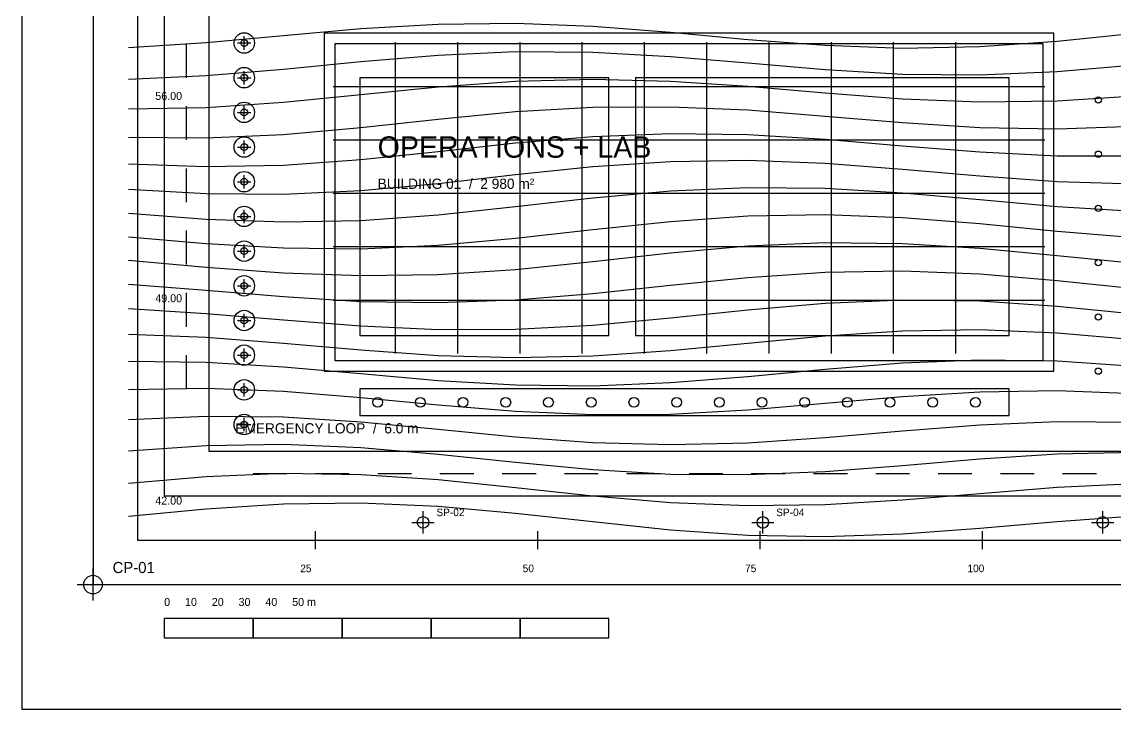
# Model space of a CAD drawing. Header units: metres. Extents: x -8 to 268, y -14 to 160.
# Drawn here: x -8 to 114.9, y -14 to 63.3 of the extents above; entities that cross this region are included whole.
import ezdxf

# ---------------------------------------------------------------- set-up
doc = ezdxf.new("R2010")
doc.units = ezdxf.units.M
for name, color, linetype in [('Annotations', 7, 'CONTINUOUS'), ('Buildings', 4, 'CONTINUOUS'), ('Energy network', 5, 'CONTINUOUS'), ('Landscape', 6, 'CONTINUOUS'), ('Road & access', 7, 'CONTINUOUS'), ('Site boundary', 8, 'CONTINUOUS'), ('Survey control', 3, 'CONTINUOUS'), ('Topography', 8, 'CONTINUOUS')]:
    doc.layers.add(name, color=color, linetype=linetype)
doc.styles.get("Standard").update_dxf_attribs({"font": 'sans-serif'})

msp = doc.modelspace()

# ---------------------------------------------------------------- linework, layer by layer
at = {"layer": 'Annotations'}
for p, q in [((25, 4), (25, 6)), ((50, 4), (50, 6)), ((75, 4), (75, 6)), ((100, 4), (100, 6))]:
    msp.add_line(p, q, dxfattribs=at)
for points in [[(8, -6), (18, -6), (18, -3.8), (8, -3.8)], [(18, -6), (28, -6), (28, -3.8), (18, -3.8)], [(28, -6), (38, -6), (38, -3.8), (28, -3.8)], [(38, -6), (48, -6), (48, -3.8), (38, -3.8)], [(48, -6), (58, -6), (58, -3.8), (48, -3.8)]]:
    msp.add_lwpolyline(points, close=True, dxfattribs=at)
at = {"layer": 'Buildings'}
for p, q in [((34, 26), (34, 61)), ((41, 26), (41, 61)), ((48, 26), (48, 61)), ((55, 26), (55, 61)), ((62, 26), (62, 61)), ((69, 26), (69, 61)), ((76, 26), (76, 61)), ((83, 26), (83, 61)), ((90, 26), (90, 61)), ((97, 26), (97, 61)), ((27, 56), (107, 56)), ((27, 50), (107, 50)), ((27, 44), (107, 44)), ((27, 38), (107, 38)), ((27, 32), (107, 32))]:
    msp.add_line(p, q, dxfattribs=at)
for points in [[(26, 24), (108, 24), (108, 62), (26, 62)], [(27.2, 25.2), (106.8, 25.2), (106.8, 60.8), (27.2, 60.8)], [(30, 28), (58, 28), (58, 57), (30, 57)], [(61, 28), (103, 28), (103, 57), (61, 57)]]:
    msp.add_lwpolyline(points, close=True, dxfattribs=at)
at = {"layer": 'Energy network'}
msp.add_lwpolyline([(30, 19), (103, 19), (103, 22), (30, 22)], close=True, dxfattribs=at)
for centre in [(32, 20.5), (36.8, 20.5), (41.6, 20.5), (46.4, 20.5), (51.2, 20.5), (56, 20.5), (60.8, 20.5), (65.6, 20.5), (70.4, 20.5), (75.2, 20.5), (80, 20.5), (84.8, 20.5), (89.6, 20.5), (94.4, 20.5), (99.2, 20.5)]:
    msp.add_circle(centre, 0.55, dxfattribs=at)
at = {"layer": 'Landscape'}
for p, q in [((17, 60.15), (17, 61.65)), ((16.25, 60.9), (17.75, 60.9)), ((16.25, 57), (17.75, 57)), ((17, 56.25), (17, 57.75)), ((16.25, 53.1), (17.75, 53.1)), ((17, 52.35), (17, 53.85)), ((16.25, 49.2), (17.75, 49.2)), ((17, 48.45), (17, 49.95)), ((17, 44.55), (17, 46.05)), ((16.25, 45.3), (17.75, 45.3)), ((17, 40.65), (17, 42.15)), ((16.25, 41.4), (17.75, 41.4)), ((17, 36.75), (17, 38.25)), ((16.25, 37.5), (17.75, 37.5)), ((16.25, 33.6), (17.75, 33.6)), ((17, 32.85), (17, 34.35)), ((16.25, 29.7), (17.75, 29.7)), ((17, 28.95), (17, 30.45)), ((17, 25.05), (17, 26.55)), ((16.25, 25.8), (17.75, 25.8)), ((17, 21.15), (17, 22.65)), ((16.25, 21.9), (17.75, 21.9)), ((17, 17.25), (17, 18.75)), ((16.25, 18), (17.75, 18))]:
    msp.add_line(p, q, dxfattribs=at)
for centre, radius in [((17, 60.9), 1.15), ((17, 60.9), 0.38), ((17, 57), 1.15), ((17, 57), 0.38), ((17, 53.1), 1.15), ((113, 54.5), 0.35), ((17, 53.1), 0.38), ((17, 49.2), 1.15), ((17, 49.2), 0.38), ((113, 48.4), 0.35), ((17, 45.3), 1.15), ((17, 45.3), 0.38), ((17, 41.4), 1.15), ((113, 42.3), 0.35), ((17, 41.4), 0.38), ((17, 37.5), 1.15), ((17, 37.5), 0.38), ((113, 36.2), 0.35), ((17, 33.6), 1.15), ((17, 33.6), 0.38), ((17, 29.7), 1.15), ((17, 29.7), 0.38), ((113, 30.1), 0.35), ((17, 25.8), 1.15), ((17, 25.8), 0.38), ((113, 24), 0.35), ((17, 21.9), 1.15), ((17, 21.9), 0.38), ((17, 18), 1.15), ((17, 18), 0.38)]:
    msp.add_circle(centre, radius, dxfattribs=at)
at = {"layer": 'Road & access'}
for p, q in [((10.5, 57), (10.5, 60.8)), ((10.5, 50), (10.5, 53.8)), ((10.5, 43), (10.5, 46.8)), ((10.5, 36), (10.5, 39.8)), ((10.5, 29), (10.5, 32.8)), ((10.5, 22), (10.5, 25.8)), ((18, 12.5), (21.8, 12.5)), ((25, 12.5), (28.8, 12.5)), ((32, 12.5), (35.8, 12.5)), ((39, 12.5), (42.8, 12.5)), ((46, 12.5), (49.8, 12.5)), ((53, 12.5), (56.8, 12.5)), ((60, 12.5), (63.8, 12.5)), ((67, 12.5), (70.8, 12.5)), ((74, 12.5), (77.8, 12.5)), ((81, 12.5), (84.8, 12.5)), ((88, 12.5), (91.8, 12.5)), ((95, 12.5), (98.8, 12.5)), ((102, 12.5), (105.8, 12.5)), ((109, 12.5), (112.8, 12.5))]:
    msp.add_line(p, q, dxfattribs=at)
for points in [[(8, 10), (244, 10), (244, 137), (8, 137)], [(13, 15), (239, 15), (239, 132), (13, 132)]]:
    msp.add_lwpolyline(points, close=True, dxfattribs=at)
at = {"layer": 'Site boundary'}
for points in [[(-8, -14), (268, -14), (268, 160), (-8, 160)], [(0, 0), (252, 0), (252, 148), (0, 148)], [(5, 5), (247, 5), (247, 143), (5, 143)]]:
    msp.add_lwpolyline(points, close=True, dxfattribs=at)
at = {"layer": 'Survey control'}
for p, q in [((37.1, 5.75), (37.1, 8.25)), ((75.3, 5.75), (75.3, 8.25)), ((113.5, 5.75), (113.5, 8.25)), ((35.85, 7), (38.35, 7)), ((74.05, 7), (76.55, 7)), ((112.25, 7), (114.75, 7)), ((0, -1.8), (0, 1.8)), ((-1.8, 0), (1.8, 0))]:
    msp.add_line(p, q, dxfattribs=at)
for centre, radius in [((37.1, 7), 0.65), ((75.3, 7), 0.65), ((113.5, 7), 0.65), ((0, 0), 1.05)]:
    msp.add_circle(centre, radius, dxfattribs=at)
at = {"layer": 'Topography'}
for points in [[(4, 60.39), (12.7, 60.95), (21.4, 61.75), (30.1, 62.52), (38.8, 63.03), (47.5, 63.13), (56.2, 62.79), (64.9, 62.11), (73.6, 61.31), (82.3, 60.65), (91, 60.33), (99.7, 60.49), (108.4, 61.1), (117.1, 62.02)], [(4, 56.85), (12.7, 57.23), (21.4, 57.96), (30.1, 58.81), (38.8, 59.54), (47.5, 59.93), (56.2, 59.87), (64.9, 59.4), (73.6, 58.67), (82.3, 57.92), (91, 57.41), (99.7, 57.31), (108.4, 57.68), (117.1, 58.46)], [(4, 53.49), (12.7, 53.64), (21.4, 54.24), (30.1, 55.1), (38.8, 55.97), (47.5, 56.61), (56.2, 56.84), (64.9, 56.62), (73.6, 56.04), (82.3, 55.29), (91, 54.63), (99.7, 54.29), (108.4, 54.4), (117.1, 54.95)], [(4, 50.31), (12.7, 50.23), (21.4, 50.63), (30.1, 51.41), (38.8, 52.35), (47.5, 53.18), (56.2, 53.69), (64.9, 53.74), (73.6, 53.37), (82.3, 52.69), (91, 51.96), (99.7, 51.41), (108.4, 51.24), (117.1, 51.54)], [(4, 47.32), (12.7, 47), (21.4, 47.18), (30.1, 47.8), (38.8, 48.71), (47.5, 49.67), (56.2, 50.4), (64.9, 50.74), (73.6, 50.61), (82.3, 50.08), (91, 49.34), (99.7, 48.65), (108.4, 48.23), (117.1, 48.23)], [(4, 44.48), (12.7, 43.96), (21.4, 43.89), (30.1, 44.31), (38.8, 45.12), (47.5, 46.1), (56.2, 47), (64.9, 47.59), (73.6, 47.72), (82.3, 47.39), (91, 46.73), (99.7, 45.96), (108.4, 45.33), (117.1, 45.05)], [(4, 41.75), (12.7, 41.09), (21.4, 40.79), (30.1, 40.96), (38.8, 41.59), (47.5, 42.51), (56.2, 43.5), (64.9, 44.28), (73.6, 44.67), (82.3, 44.58), (91, 44.06), (99.7, 43.29), (108.4, 42.52), (117.1, 41.99)], [(4, 39.1), (12.7, 38.36), (21.4, 37.85), (30.1, 37.77), (38.8, 38.16), (47.5, 38.95), (56.2, 39.93), (64.9, 40.84), (73.6, 41.46), (82.3, 41.61), (91, 41.29), (99.7, 40.6), (108.4, 39.76), (117.1, 39.02)], [(4, 36.47), (12.7, 35.71), (21.4, 35.06), (30.1, 34.74), (38.8, 34.86), (47.5, 35.44), (56.2, 36.33), (64.9, 37.29), (73.6, 38.08), (82.3, 38.47), (91, 38.37), (99.7, 37.83), (108.4, 37), (117.1, 36.14)], [(4, 33.8), (12.7, 33.12), (21.4, 32.38), (30.1, 31.85), (38.8, 31.71), (47.5, 32.02), (56.2, 32.74), (64.9, 33.66), (73.6, 34.54), (82.3, 35.14), (91, 35.29), (99.7, 34.94), (108.4, 34.21), (117.1, 33.29)], [(4, 31.04), (12.7, 30.5), (21.4, 29.77), (30.1, 29.08), (38.8, 28.68), (47.5, 28.72), (56.2, 29.19), (64.9, 29.99), (73.6, 30.89), (82.3, 31.64), (91, 32.01), (99.7, 31.9), (108.4, 31.32), (117.1, 30.44)], [(4, 28.17), (12.7, 27.82), (21.4, 27.16), (30.1, 26.39), (38.8, 25.78), (47.5, 25.53), (56.2, 25.73), (64.9, 26.33), (73.6, 27.16), (82.3, 27.98), (91, 28.55), (99.7, 28.68), (108.4, 28.31), (117.1, 27.55)], [(4, 25.14), (12.7, 25.03), (21.4, 24.5), (30.1, 23.73), (38.8, 22.97), (47.5, 22.46), (56.2, 22.36), (64.9, 22.71), (73.6, 23.4), (82.3, 24.22), (91, 24.92), (99.7, 25.27), (108.4, 25.15), (117.1, 24.57)], [(4, 21.94), (12.7, 22.08), (21.4, 21.74), (30.1, 21.05), (38.8, 20.22), (47.5, 19.5), (56.2, 19.11), (64.9, 19.17), (73.6, 19.65), (82.3, 20.39), (91, 21.15), (99.7, 21.69), (108.4, 21.83), (117.1, 21.48)], [(4, 18.57), (12.7, 18.95), (21.4, 18.85), (30.1, 18.29), (38.8, 17.47), (47.5, 16.61), (56.2, 15.98), (64.9, 15.74), (73.6, 15.96), (82.3, 16.54), (91, 17.3), (99.7, 17.97), (108.4, 18.34), (117.1, 18.25)], [(4, 15.06), (12.7, 15.65), (21.4, 15.78), (30.1, 15.42), (38.8, 14.68), (47.5, 13.77), (56.2, 12.95), (64.9, 12.43), (73.6, 12.37), (82.3, 12.73), (91, 13.4), (99.7, 14.14), (108.4, 14.7), (117.1, 14.88)], [(4, 11.42), (12.7, 12.16), (21.4, 12.52), (30.1, 12.4), (38.8, 11.81), (47.5, 10.93), (56.2, 9.99), (64.9, 9.25), (73.6, 8.9), (82.3, 9.01), (91, 9.52), (99.7, 10.25), (108.4, 10.94), (117.1, 11.37)], [(4, 7.7), (12.7, 8.52), (21.4, 9.08), (30.1, 9.2), (38.8, 8.82), (47.5, 8.05), (56.2, 7.08), (64.9, 6.17), (73.6, 5.57), (82.3, 5.41), (91, 5.71), (99.7, 6.35), (108.4, 7.11), (117.1, 7.73)]]:
    msp.add_lwpolyline(points, dxfattribs=at)

# ---------------------------------------------------------------- texts
at = {"layer": 'Annotations'}
for s, height, p in [('OPERATIONS + LAB', 2.4, (32, 48)), ('BUILDING 01  /  2 980 m²', 1.15, (32, 44.5)), ('EMERGENCY LOOP  /  6.0 m', 1.15, (16, 17)), ('25', 0.85, (23.3, 1.4)), ('50', 0.85, (48.3, 1.4)), ('75', 0.85, (73.3, 1.4)), ('100', 0.85, (98.3, 1.4)), ('0     10     20     30     40     50 m', 0.9, (8, -2.4))]:
    msp.add_text(s, height=height, dxfattribs=at).set_placement(p)
at = {"layer": 'Survey control'}
for s, height, p in [('SP-02', 0.85, (38.6, 7.7)), ('SP-04', 0.85, (76.8, 7.7)), ('CP-01', 1.25, (2.2, 1.3))]:
    msp.add_text(s, height=height, dxfattribs=at).set_placement(p)
at = {"layer": 'Topography'}
for s, p in [('56.00', (7, 54.5)), ('49.00', (7, 31.75)), ('42.00', (7, 9))]:
    msp.add_text(s, height=0.9, dxfattribs=at).set_placement(p)

doc.saveas('drawing.dxf')
